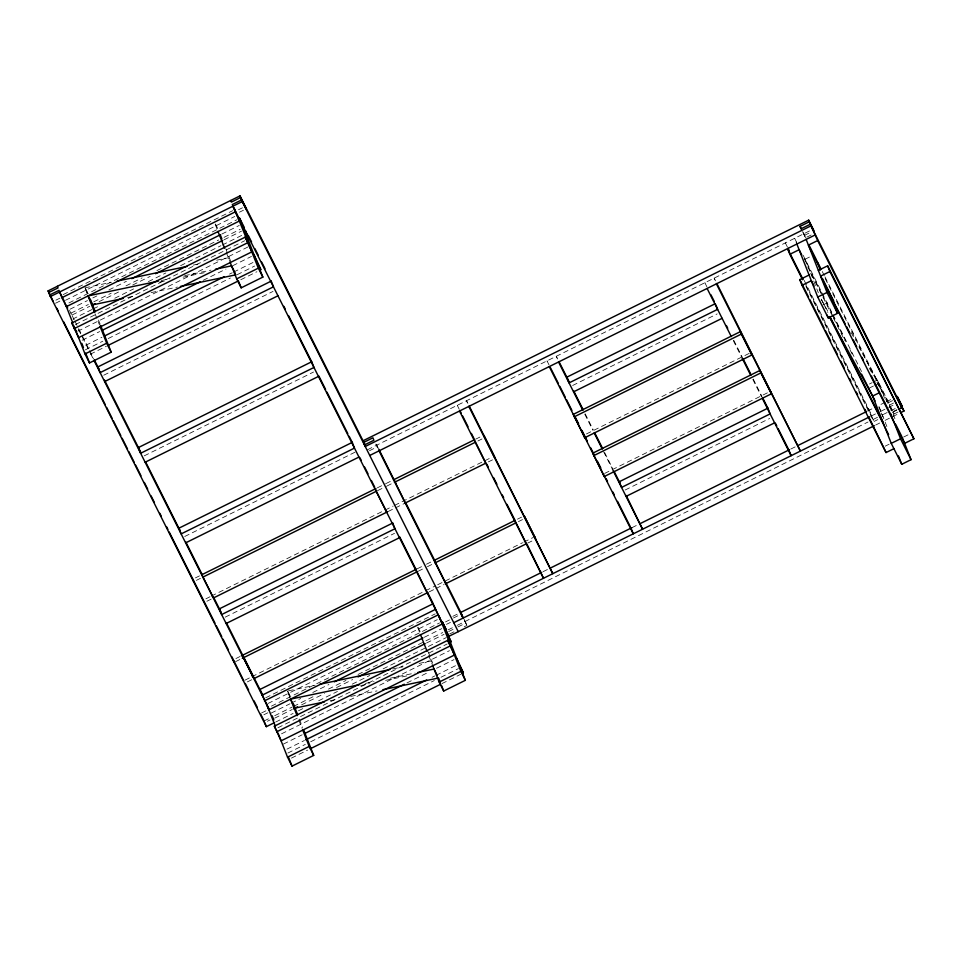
<?xml version="1.0" encoding="UTF-8"?>
<svg xmlns="http://www.w3.org/2000/svg" width="962" height="962" viewBox="0 0 962 962"><rect width="100%" height="100%" fill="white"/><g stroke="black" fill="none" stroke-linecap="round" stroke-linejoin="round"><path stroke-width="0.72" stroke-dasharray="4.81 3.61" d="M63.155 294.6L232.66 210.69M55.892 300.156L59.872 298.184M238.504 209.752L242.484 207.78M55.531 303.246L60.834 300.625M239.466 212.193L243.446 210.221M65.476 300.288L234.764 216.474M68.927 302.934L237.157 219.649M69.973 309.235L87.446 300.589M92.821 297.931L96.849 295.935M108.934 289.947L126.407 281.301M221.801 234.079L239.273 225.433M70.887 313.155L88.348 304.509M93.723 301.84L111.195 293.194M125.974 285.882L142.099 277.898M156.878 270.587L218.675 239.983M224.05 237.325L240.175 229.341M72.222 314.947L89.694 306.301M99.098 301.647L120.599 291.005M132.684 285.017L150.156 276.371M224.05 239.791L241.522 231.145M91.943 309.548L73.136 318.867L74.483 322.282M93.29 308.886L100 305.555M114.779 298.244L133.598 288.925M148.376 281.613L165.837 272.967M180.615 265.656L220.923 245.695M222.27 245.033L242.424 235.053M75.385 324.567L244.673 240.765M77.681 331.265L248.316 246.801M82.179 340.223L99.651 331.577M203.102 280.363L225.95 269.059M232.672 265.728L251.479 256.421M85.774 345.274L101.9 337.289M229.545 274.098L232.227 272.775M233.574 272.114L253.727 262.133M85.341 349.855L102.802 341.209M108.177 338.552L230.447 278.018M237.169 274.699L254.629 266.041M90.272 354.232L106.397 346.248M240.765 279.738L256.878 271.753M103.728 375.216L273.028 291.402M144.228 455.856L313.528 372.041M184.74 536.495L355.375 452.02M367.496 449.747L810.497 230.447M369.468 450.733L377.429 446.777L376.779 445.153M804.545 235.341L811.182 232.058M806.841 237.133L813.467 233.85M805.122 259.211L810.425 256.589M572.643 385.485L717.183 313.925M195.406 577.909L199.483 575.889M377.272 487.878L385.365 483.874M385.966 483.573L392.604 480.291M475.601 439.201L481.036 436.52M196.368 580.363L200.445 578.342M377.645 490.62L386.327 486.327M386.928 486.026L393.566 482.732M477.91 440.981L481.998 438.961M205.904 598.821L209.969 596.777M211.315 596.103L383.73 510.762M385.077 510.088L393.157 506.096M394.504 505.423L482.046 462.085M484.896 460.702L491.534 457.419M206.866 601.262L213.504 597.979M388.143 511.519L394.119 508.537M395.466 507.876L404.064 503.643M488.407 461.868L492.496 459.872M823.111 304.882L829.749 301.599M586.435 433.958L749.566 353.21M225.24 617.135L394.528 533.321M604.605 473.448L769.059 392.039M235.906 658.549L239.983 656.529M417.183 568.807L422.486 566.185M426.467 564.213L431.782 561.592M517.448 519.179L521.536 517.159M235.546 661.652L243.494 657.719M418.145 571.26L423.46 568.626M427.441 566.666L433.561 563.624M518.422 521.62L522.498 519.6M625.144 490.019L769.684 418.458M245.082 680.11L250.469 677.416M251.816 676.743L424.23 591.402M425.577 590.728L435.642 585.774M437.698 584.728L522.558 542.724M523.905 542.063L533.357 537.409M247.366 681.902L254.004 678.619M429.232 591.846L434.62 589.177M435.966 588.516L444.047 584.511M527.561 543.169L534.331 539.85M869.456 383.994L872.101 382.684M873.424 382.022L877.404 380.05L887.914 400.962L896.175 421.933M869.444 387.999L873.424 386.027M874.747 385.365L878.727 383.405L858.922 346.921M265.74 697.775L435.173 613.9M267.989 703.487L437.277 619.672M271.44 706.132L439.526 622.931M452.825 616.341L458.237 613.672M543.073 571.681L548.448 569.011M631.938 527.681L637.65 524.855M790.824 449.026L796.211 446.368M867.568 411.039L873.316 408.189M885.256 402.272L878.619 405.555L886.88 426.527M886.423 401.707L891.81 399.038M261.58 712.974L266.883 710.341M445.514 621.909L449.494 619.949M453.475 617.977L458.778 615.343M892.532 400.625L888.551 402.597L894.011 413.997L897.991 412.025M263.865 714.754L267.845 712.782M446.476 624.35L450.457 622.39M889.513 405.038L893.494 403.066M271.14 713.107L289.959 703.799M291.294 703.126L300.697 698.472M312.794 692.484L328.92 684.511M424.314 637.277L441.774 628.631M871.163 416.077L875.564 413.888M880.591 411.411L887.325 408.068M888.672 407.407L894.143 404.701M264.105 720.959L270.743 717.676M274.735 715.692L292.207 707.046M293.554 706.385L313.708 696.404M328.487 689.093L345.947 680.435M358.044 674.458L442.688 632.551M448.039 629.894L456 625.961M457.347 625.3L868.037 421.993M873.424 419.336L877.464 417.328M882.851 414.658L889.573 411.327M890.92 410.666L896.307 407.996M267.4 721.272L270.057 719.961M448.689 631.529L453.992 628.907M457.972 626.935L465.933 622.991L464.009 619.155M893.049 411.556L897.029 409.596M274.735 718.145L292.207 709.499M301.611 704.845L324.447 693.542M336.544 687.553L352.669 679.569M426.563 642.989L444.023 634.343M805.964 286.435L873.833 421.572L877.813 419.6M892.411 412.385L897.714 409.752M449.651 633.97L456.277 630.687M464.237 626.755L466.895 625.444L465.933 622.991M275.649 722.065L293.109 713.419M298.485 710.762L303.86 708.104M318.638 700.781L337.446 691.474M352.224 684.15L369.697 675.504M383.129 668.855L446.284 637.59M875.673 425.036L879.701 423.027M885.088 420.37L898.556 413.696M277.898 727.777L447.186 643.975M281.541 733.814L449.482 650.673M283.357 744.095L302.164 734.788M406.962 682.912L428.463 672.27M436.52 668.277L453.992 659.631M885.124 446.2L889.104 444.228M903.691 437.013L908.994 434.379M286.941 749.145L304.413 740.499M432.058 677.308L434.74 675.973M436.087 675.312L457.575 664.67M287.854 753.054L305.315 744.408M310.69 741.75L434.307 680.555M441.017 677.236L458.489 668.59M291.438 758.104L307.563 750.119M441.931 683.609L460.738 674.302M84.86 287.854L111.219 282.323M193.218 265.127L200.529 263.588M216.642 260.209L228.355 257.756L229.641 260.317M161.255 280.567L170.034 278.727M184.68 275.661L211.039 270.13M159.644 282.07L165.5 280.844M183.069 277.152L205.038 272.547M127.681 297.511L135.005 295.983M151.118 292.604L177.465 287.073M290.031 697.787L287.373 691.053L315.199 685.221M392.797 668.951L403.042 666.798M419.155 663.419L430.868 660.954L432.154 663.515M365.223 683.465L374.014 681.625M390.115 678.246L415.007 673.027M360.69 685.581L369.48 683.741M385.582 680.362L409.006 675.444M330.194 700.721L336.051 699.494M350.697 696.416L377.044 690.896M851.142 332.599L855.386 340.416M869.179 368.025L873.424 375.841M876.959 382.359L881.901 391.474M821.344 299.422L829.124 313.744M802.621 231.505L805.218 236.327M802.945 232.672L804.869 236.508M822.282 271.537L824.302 275.541M824.975 276.888L894.011 413.997M825.204 278.583L891.738 411.039M796.632 242.316L794.624 238.311L796.873 244.011M803.15 255.291L832.25 313.239M832.924 314.574L861.82 372.114M804.256 258.73L821.728 293.518M822.402 294.865L831.817 313.588M832.491 314.935L847.269 344.372M849.963 349.723L853.318 356.409M878.859 407.251L880.867 411.267M807.852 267.123L832.719 316.63M833.393 317.965L844.816 340.704M881.108 412.963L883.116 416.979M821.175 299.086L823.195 303.102M823.857 304.449L827.897 312.47M787.349 246.921L785.341 242.905L786.688 246.332M804.148 280.363L869.335 410.161L873.833 421.572M805.723 284.74L871.584 415.861M715.487 280.82L714.153 278.138L716.401 283.85M706.878 286.748L704.857 282.744L706.216 286.159M733.765 340.271L742.496 357.672M753.246 379.076L761.988 396.476M733.321 340.632L741.389 356.686M752.813 379.437L761.543 396.825M557.647 358.958L556.301 356.289L557.647 359.704M585.197 413.816L593.265 429.87M604.689 452.621L612.746 468.674M584.752 414.177L592.82 430.23M603.571 451.635L612.313 469.035M549.025 364.899L547.017 360.882L548.364 364.309M467.881 403.391L466.546 400.721L467.893 404.136M459.271 409.331L457.263 405.315L458.609 408.742M376.142 444.216L378.8 449.158M375.817 444.107L377.753 447.943M464.321 620.31L466.895 625.444M215.476 223.99L218.037 229.112M417.977 627.2L420.55 632.323M85.474 288.347L88.047 293.47M287.987 691.558L290.56 696.668M85.51 289.129L87.434 292.977M287.373 691.053L290.596 697.462M69.492 310.389L71.513 314.418M72.186 315.752L74.206 319.769M74.88 321.116L81.614 334.511M82.287 335.846L89.009 349.254M89.682 350.589L93.723 358.634M78.475 329.497L89.911 352.272M90.584 353.607L93.278 358.97M877.404 380.05L884.571 398.232M803.907 233.706L805.507 237.782M805.675 260.606L808.429 267.604M810.629 273.196L818.337 292.773M428.258 651.899L432.672 663.083M417.7 627.561L419.913 633.152M428.715 655.519L432.022 663.912M225.757 248.689L230.712 261.267M215.199 224.35L217.4 229.942M226.214 252.309L229.509 260.702M299.374 719.047L302.681 727.428M298.725 719.865L302.032 728.258M98.509 320.033L100.168 324.23M85.197 288.696L86.989 293.23M95.118 313.865L99.519 325.048"/><path stroke-width="1.44" d="M239.995 195.875L242.244 201.587L50.349 296.573L48.1 290.873L239.995 195.875L365.163 445.081M48.737 292.508L58.033 287.915L57.383 286.279M235.209 211.893L239.706 220.851L66.378 306.65L61.881 297.691L235.209 211.893L232.311 204.545L241.594 199.952L246.104 208.91L240.632 197.511L231.349 202.104L230.712 200.481M131.782 278.643L220.454 234.74M92.376 304.966L95.07 303.643M155.531 273.713L222.703 240.452M245.166 237.169L251.912 251.84L78.583 337.638L71.837 322.979L245.166 237.169L249.663 246.128M74.086 328.679L247.414 242.881M102.333 330.255L200.421 281.698M104.581 335.966L224.17 276.767M100.721 325.625L111.183 352.188L89.514 362.914L85.017 353.956L106.674 343.23L100.072 326.455M239.706 218.386L262.842 277.116L241.173 287.842L236.676 278.872L258.333 268.157L234.247 208.393M107.744 345.586L238.071 281.072M104.642 381.589L277.958 295.791M145.142 462.229L318.458 376.431M808.693 220.154L362.999 440.788L365.247 446.5L810.942 225.866L810.293 224.23L801.009 228.824L800.047 226.383L809.331 221.789L808.693 220.154L813.84 230.748L809.331 221.789M364.61 444.865L373.893 440.271L372.931 437.818L363.648 442.424L364.935 444.985M185.642 542.869L358.958 457.07M369.745 455.459L815.439 234.824M802.597 279.738L789.838 254.317L799.121 249.723L801.803 255.074M810.293 224.23L817.688 240.536L808.405 245.13L820.502 269.216M715.367 303.643L566.798 377.188L569.047 382.9L717.616 309.355L715.812 304.786M202.176 574.554L375.926 488.54M393.446 479.87L474.254 439.862M893.999 448.629L886.05 452.561L802.043 285.317L799.795 279.605L809.078 275.012M818.361 270.406L827.645 265.813L913.9 438.78L904.617 443.374L820.61 276.118L829.893 271.524L827.645 265.813M573.544 391.859L722.113 318.314M213.504 597.979L202.994 577.08L376.9 490.993M394.408 482.323L475.216 442.316M802.043 285.317L811.327 280.712L814.008 286.063M574.23 416.823L741.365 334.091L740.403 331.637L573.268 414.382L584.728 437.734L751.863 354.99L750.901 352.549M828.174 289.574L837.541 313.335L828.246 317.929L817.748 297.03L827.031 292.436L806.108 239.297M213.624 597.883L387.385 511.868M404.894 503.21L485.714 463.203M226.142 623.508L399.47 537.71M593.734 455.651L760.858 372.907L759.896 370.466L592.76 453.198L604.232 476.551L771.368 393.819L770.394 391.366M241.33 655.868L416.438 569.179M433.946 560.509L514.754 520.514M242.292 658.309L417.4 571.632M434.908 562.962L515.728 522.955M254.136 678.523L427.886 592.508M445.394 583.85L526.214 543.843M626.046 496.392L774.614 422.847M433.213 603.679L259.896 689.477L268.891 709.86L442.219 624.049L433.67 604.821M262.145 695.189L435.461 609.379M879.256 392.785L872.618 396.067L829.472 316.606M264.394 700.901L437.71 615.091M379.04 450.853L463.035 618.109L460.786 612.397L541.726 572.342M549.795 568.35L631.938 527.681M640.019 523.689L789.477 449.699M797.558 445.695L866.233 411.7M334.295 681.842L422.967 637.95M453.751 622.703L869.816 416.738M293.542 708.838L297.571 706.842M358.044 676.911L425.216 643.65M899.037 409.103L901.695 407.78L898.797 400.445L903.943 411.039L901.25 412.373M61.881 297.691L58.995 290.356L49.699 294.949L266.354 726.659L274.314 722.715M874.326 425.697L448.965 636.255L232.96 206.181M447.679 640.379L454.425 655.05L281.096 740.848L274.35 726.178L447.679 640.379L452.176 649.338M276.599 731.89L449.927 646.091M304.846 733.453L404.28 684.235M902.224 437.313L911.038 459.68L901.755 464.285L891.257 443.374L900.54 438.78L890.632 413.612M305.76 739.826L426.683 679.966M303.776 730.23L313.696 755.398L292.027 766.125L287.53 757.154L309.187 746.44L302.585 729.653M446.079 629.28L442.219 621.596L465.355 680.314L443.686 691.041L439.189 682.082L460.846 671.356L439.069 616.065M310.257 748.797L440.584 684.271M117.075 281.096L187.362 266.354M158.321 281.181L88.047 295.923L92.544 304.882L123.292 298.436M215.428 269.204L231.529 265.825L235.389 273.509M180.399 286.46L236.027 274.783M319.588 684.295L389.863 669.564M359.367 684.691L290.56 699.133L295.057 708.092L324.338 701.947M417.941 672.414L434.042 669.035L437.253 675.432M382.912 689.67L438.54 677.994M829.22 292.22L830.627 294.817M832.395 300.288L845.129 323.737M810.942 225.866L903.943 411.039M817.688 240.536L901.695 407.78M829.893 271.524L913.9 438.78M800.047 226.383L801.334 228.944M809.511 246.104L816.233 259.487M817.58 262.169L820.935 268.855M822.39 278.439L827.765 289.141M831.132 295.839L833.813 301.19M846.584 326.611L849.951 333.297M853.306 339.983L856.673 346.681M862.048 357.383L863.383 360.053M871.452 376.118L891.618 416.257M895.646 424.278L901.695 436.327M827.031 292.436L837.541 313.335M900.54 438.78L911.038 459.68M861.615 374.158L875.059 400.926M830.579 317.821L882.996 422.186M829.472 316.847L888.611 434.583M788.022 248.256L789.369 250.926M803.042 279.389L787.589 248.617L789.838 254.317M799.795 279.605L808.525 296.993M809.872 299.675L823.989 327.777M825.324 330.447L830.711 341.149M834.066 347.847L837.421 354.533M840.788 361.219L844.143 367.917M849.518 378.619L850.865 381.289M856.24 392.003L857.587 394.673M864.982 409.391L866.317 412.073M869.684 418.759L886.05 452.561M716.834 283.489L800.396 451.106L716.401 283.85M741.365 334.091L751.863 354.99M760.858 372.907L771.368 393.819M710.906 294.781L714.273 301.467M726.37 325.553L727.717 328.234M743.169 359.006L750.564 373.725M762.662 397.811L768.037 408.513M775.42 423.232L776.767 425.901M778.114 428.583L788.191 448.653M707.106 288.444L731.3 336.616M742.063 358.02L750.793 375.42M762.217 398.172L791.113 455.699L788.864 449.988M558.982 361.64L569.071 381.71M573.773 391.077L583.176 409.8M594.6 432.551L602.669 448.605M614.093 471.356L620.141 483.393M626.19 495.442L642.556 529.244L612.986 470.37M558.549 361.989L582.744 410.161M594.167 432.912L602.236 448.965M550.372 367.568L558.441 383.622M559.788 386.303L565.163 397.005M566.498 399.687L571.885 410.389M575.24 417.075L578.595 423.773M581.962 430.459L587.337 441.161M590.692 447.847L594.059 454.545M597.414 461.231L600.781 467.917M606.156 478.631L607.491 481.301M612.878 492.003L614.213 494.684M617.58 501.37L630.351 526.791M549.266 366.594L633.273 533.838L631.012 528.138M469.228 406.072L552.789 573.677L468.795 406.421M459.944 410.666L461.291 413.335M462.638 416.017L468.013 426.719M471.368 433.417L474.062 438.768M486.832 464.189L488.167 466.859M493.542 477.561L496.909 484.259M502.284 494.961L503.631 497.643M506.986 504.328L515.055 520.382M527.152 544.468L543.506 578.27L459.511 411.027M485.87 463.155L474.398 439.802M526.37 543.795L514.898 520.442M378.8 449.158L395.899 483.549M405.687 502.681L435.257 561.555M446.007 582.972L460.786 612.397M461.435 614.033L462.722 616.606M405.387 502.982L393.927 479.629M445.899 583.621L434.427 560.269M242.244 201.587L458.249 631.673M239.454 217.893L244.168 227.272M248.208 235.317L251.575 242.015M254.93 248.713L258.297 255.411M261.664 262.109L265.031 268.807M283.874 306.325L285.221 309.006M288.576 315.704L311.46 361.255M318.867 375.998L325.589 389.394M326.936 392.075L347.799 433.609M349.146 436.279L352.513 442.977M359.908 457.72L361.255 460.401M364.622 467.099L367.989 473.797M371.356 480.495L374.711 487.193M399.615 536.772L415.764 568.927M427.874 593.037L433.261 603.763M442.857 623.232L446.079 629.629M376.984 492.58L386.82 512.181M427.32 592.82L415.861 569.468M443.819 625.673L451.214 641.979L446.717 633.008M244.204 229.81L248.701 238.768L245.563 230.772M254.16 255.086L260.918 269.757L256.409 260.798M456.673 658.297L463.419 672.967L458.922 664.008M258.333 268.157L262.842 277.116M460.846 671.356L465.355 680.314M106.674 343.23L111.183 352.188M309.187 746.44L313.696 755.398M94.396 359.968L99.17 369.48M104.485 380.062L140.957 452.681M145.539 461.796L180.171 530.759M185.919 542.183L202.068 574.338M213.504 597.113L220.911 611.856M226.286 622.57L262.47 694.6M59.632 291.979L64.129 300.95M66.366 305.375L67.701 308.056M93.951 360.317L268.915 708.657M71.837 322.979L75.697 330.651M274.35 726.178L277.561 732.575M48.1 290.873L53.247 301.467M56.842 308.297L58.189 310.966M63.576 321.693L105.303 404.762M106.65 407.443L112.025 418.157M113.372 420.839L120.779 435.57M122.126 438.251L127.501 448.977M128.848 451.647L134.235 462.373M135.582 465.055L140.969 475.769M144.324 482.467L147.691 489.165M151.058 495.863L154.425 502.561M159.8 513.287L161.147 515.969M166.534 526.683L167.881 529.365M169.228 532.046L214.983 623.148M216.33 625.829L221.717 636.543M223.064 639.225L228.439 649.939M231.806 656.649L243.747 680.771M245.262 683.441L248.629 690.139M254.016 700.853L257.383 707.551M260.75 714.261L264.105 720.959M898.448 455.892L901.755 464.285M872.534 395.839L891.257 443.374M816.606 260.209L820.466 269.997M827.152 315.139L828.246 317.929M796.825 243.903L817.748 297.03M603.27 474.11L604.232 476.551M583.766 435.281L584.728 437.734M375.36 488.828L376.322 491.269M438.732 678.463L440.38 682.659M441.486 685.449L443.686 691.041M420.454 634.547L427.068 651.322M432.455 664.995L439.189 682.082M220.25 234.704L221.897 238.901M238.42 280.844L241.173 287.842M217.953 231.337L224.555 248.124M229.942 261.796L236.676 278.872M293.314 703.667L297.715 714.85M290.464 698.893L297.078 715.68M272.198 715.788L273.845 719.985M288.72 757.731L292.027 766.125M266.594 704.028L275.409 726.406M278.162 733.393L287.53 757.154M264.754 722.582L266.354 726.659M202.032 574.627L202.994 577.08M233.249 659.86L234.211 662.313M90.248 299.062L95.214 311.64M87.951 295.695L94.565 312.47M192.749 579.22L193.711 581.673M81.806 343.338L83.454 347.535M85.654 353.126L89.514 362.914M64.586 302.08L72.896 323.196M74.002 325.986L85.017 353.956M271.212 281.12L97.883 366.919L100.132 372.631L273.461 286.82L271.212 281.12M311.712 361.76L138.384 447.558L140.632 453.27L313.961 367.46L311.712 361.76M352.212 442.4L178.896 528.198L181.145 533.91L354.461 448.1L352.212 442.4M392.712 523.039L219.396 608.838L221.645 614.55L394.961 528.739L392.712 523.039M767.868 408.177L619.3 481.721L621.548 487.433L770.117 413.888L767.868 408.177M901.695 405.327L897.197 396.368L902.344 406.962L901.695 405.327M494.191 456.108L483.682 435.197L495.153 458.549L494.179 456.084M534.692 536.748L524.182 515.836L535.654 539.189L534.68 536.724M253.03 676.178L242.532 655.266L254.004 678.619L253.03 676.178"/></g></svg>
